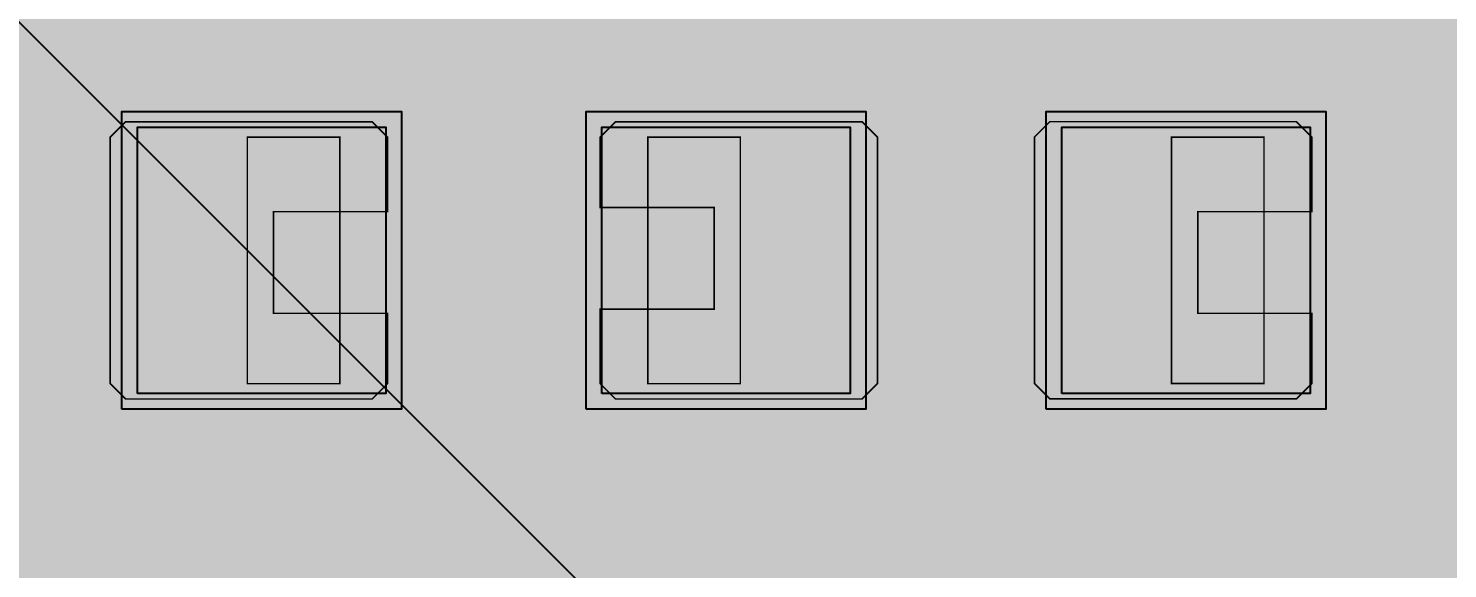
# Model space of a CAD drawing. Header units: millimetres. Extents: x -29 to 68.7, y -13.3 to 46.
# Drawn here: x 13.465 to 18.072, y 20.245 to 21.998 of the extents above; entities that cross this region are included whole.
import ezdxf

# ---------------------------------------------------------------- set-up
doc = ezdxf.new("R2010")
doc.units = ezdxf.units.MM
doc.header["$MEASUREMENT"] = 0
for name, color, linetype, true_color in [('Bottom-Layer', 7, 'Continuous', 0x0000ff), ('Component-Marking-Layer', 7, 'Continuous', 0x66ffcc), ('Component-Shape-Layer', 7, 'Continuous', 0x00cccc), ('Inner1', 7, 'Continuous', 0x999966), ('Inner2', 7, 'Continuous', 0x008000), ('Pin-Soldering-Layer', 7, 'Continuous', 0xcc9999), ('Top-Layer', 7, 'Continuous', 0xff0000), ('Top-Paste-Mask-Layer', 7, 'Continuous', 0x808080), ('Top-Silkscreen-Layer', 7, 'Continuous', 0xffcc00), ('Top-Solder-Mask-Layer', 7, 'Continuous', 0x800080)]:
    doc.layers.add(name, color=color, linetype=linetype, true_color=true_color)

msp = doc.modelspace()

# ---------------------------------------------------------------- hatches: boundary and pattern name
at = {"layer": 'Bottom-Layer'}
msp.add_hatch(color=256, dxfattribs=at).paths.add_polyline_path([(4.985098257861302, 4.985098257861302), (4.411273596485969, 5.426836558276926), (3.7435443644042454, 5.7070956182199595), (3.0263406797366175, 5.807227245370312), (2.307384647335205, 5.720568768980415), (1.6345149717351406, 5.452886368149756), (1.0525038116651988, 5.021991395319207), (0.6000776798298316, 4.456555224483729), (0.30734061468123025, 3.794201483085085), (0.30734061468122964, 24.205854397026684), (0.6000776798298312, 23.543500655628037), (1.0525038116651988, 22.978064484792558), (1.6345149717351402, 22.547169511962007), (2.307384647335204, 22.27948711113135), (3.0263406797366206, 22.192828634741453), (3.7435443644042494, 22.292960261891803), (4.411273596485971, 22.573219321834838), (4.985098257861304, 23.014957622250463), (5.426836558276928, 23.588782283625797), (5.7070956182199595, 24.256511515707523), (5.80722724537031, 24.97371520037515), (5.720568768980412, 25.692671232776565), (5.452886368149749, 26.365540908376627), (5.021991395319198, 26.94755206844657), (4.456555224483718, 27.399978200281936), (3.7942014830850663, 27.692715265430536), (8.705263677228285, 27.692715265430536), (8.531223209924825, 27.437352467186724), (8.53786426574143, 27.128392697372337), (8.722716903352671, 26.880744266417718), (9.01703073406147, 26.78651257302515), (9.311344564770266, 26.880744266417718), (9.49619720238151, 27.128392697372337), (9.502838258198116, 27.437352467186724), (9.328797790894654, 27.692715265430536), (39.20588233708258, 27.692715265430536), (38.54352811596471, 27.39997790913344), (37.97809164628019, 26.9475512601005), (37.547196633178714, 26.365539437463934), (37.2795144973991, 25.6926690575326), (37.19285660111973, 24.973712394710073), (37.29298909370187, 24.256508269001255), (37.57324923657311, 23.588778887947626), (38.01498873669625, 23.014954447865623), (38.588814589557664, 22.573216782964447), (39.256544866942896, 22.292958775643474), (39.97374931289429, 22.19282857684205), (40.69270569856169, 22.27948877250619), (41.365575222381864, 22.54717306027535), (41.94758566691623, 22.978069934779427), (42.400010507553766, 23.543507851423307), (42.69274574549149, 24.205863008777733), (42.6927457454915, 3.794192871334001), (42.40001050755378, 4.456548028688433), (41.94758566691625, 5.0219859453323155), (41.36557522238189, 5.452882819836398), (40.69270569856171, 5.72056710760556), (39.97374931289432, 5.807227303269707), (39.25654486694292, 5.707097104468292), (38.588814589557686, 5.426839097147328), (38.014988736696274, 4.985101432246156), (37.573249236573126, 4.411276992164153), (37.29298909370188, 3.7435476111105284), (37.19285660111973, 3.0263434854017057), (37.27951449739909, 2.3073868225791783), (37.5471966331787, 1.6345164426478431), (37.97809164628018, 1.0525046200112707), (38.5435281159647, 0.600077970978328), (39.20588233708256, 0.3073406146812289), (3.794201483085082, 0.30734061468122914), (4.456555224483727, 0.6000776798298316), (5.021991395319207, 1.0525038116651992), (5.452886368149756, 1.6345149717351424), (5.720568768980415, 2.3073846473352067), (5.807227245370311, 3.026340679736621), (5.707095618219958, 3.74354436440425), (5.426836558276924, 4.411273596485974)])
at = {"layer": 'Component-Marking-Layer'}
for points in [[(14.116052832105666, 20.84505969011938, 1), (14.235991871983746, 20.84505969011938, 1)], [(14.116052832105666, 20.84505969011938, 1), (14.235991871983746, 20.84505969011938, 1)], [(17.115570231140463, 20.845364490728986, 1), (17.23550927101854, 20.845364490728986, 1)], [(17.115570231140463, 20.845364490728986, 1), (17.23550927101854, 20.845364490728986, 1)]]:
    msp.add_hatch(color=256, dxfattribs=at).paths.add_polyline_path(points)
at = {"layer": 'Inner1'}
msp.add_hatch(color=256, dxfattribs=at).paths.add_polyline_path([(4.985098257861304, 23.014957622250463), (5.426836558276928, 23.588782283625797), (5.7070956182199595, 24.256511515707523), (5.80722724537031, 24.97371520037515), (5.720568768980412, 25.692671232776565), (5.452886368149749, 26.365540908376627), (5.021991395319198, 26.94755206844657), (4.456555224483718, 27.399978200281936), (3.7942014830850663, 27.692715265430536), (8.705263677228285, 27.692715265430536), (8.531223209924825, 27.437352467186724), (8.53786426574143, 27.128392697372337), (8.722716903352671, 26.880744266417718), (9.01703073406147, 26.78651257302515), (9.311344564770266, 26.880744266417718), (9.49619720238151, 27.128392697372337), (9.502838258198116, 27.437352467186724), (9.328797790894654, 27.692715265430536), (39.20588233708258, 27.692715265430536), (38.54352811596471, 27.39997790913344), (37.97809164628019, 26.9475512601005), (37.547196633178714, 26.365539437463934), (37.2795144973991, 25.6926690575326), (37.19285660111973, 24.973712394710073), (37.29298909370187, 24.256508269001255), (37.57324923657311, 23.588778887947626), (38.01498873669625, 23.014954447865623), (38.588814589557664, 22.573216782964447), (39.256544866942896, 22.292958775643474), (39.97374931289429, 22.19282857684205), (40.69270569856169, 22.27948877250619), (41.365575222381864, 22.54717306027535), (41.94758566691623, 22.978069934779427), (42.400010507553766, 23.543507851423307), (42.69274574549149, 24.205863008777733), (42.6927457454915, 3.794192871334001), (42.40001050755378, 4.456548028688433), (41.94758566691625, 5.0219859453323155), (41.36557522238189, 5.452882819836398), (40.69270569856171, 5.72056710760556), (39.97374931289432, 5.807227303269707), (39.25654486694292, 5.707097104468292), (38.588814589557686, 5.426839097147328), (38.014988736696274, 4.985101432246156), (37.573249236573126, 4.411276992164153), (37.29298909370188, 3.7435476111105284), (37.19285660111973, 3.0263434854017057), (37.27951449739909, 2.3073868225791783), (37.5471966331787, 1.6345164426478431), (37.97809164628018, 1.0525046200112707), (38.5435281159647, 0.600077970978328), (39.20588233708256, 0.3073406146812289), (3.794201483085082, 0.30734061468122914), (4.456555224483727, 0.6000776798298316), (5.021991395319207, 1.0525038116651992), (5.452886368149756, 1.6345149717351424), (5.720568768980415, 2.3073846473352067), (5.807227245370311, 3.026340679736621), (5.707095618219958, 3.74354436440425), (5.426836558276924, 4.411273596485974), (4.985098257861302, 4.985098257861302), (4.411273596485969, 5.426836558276926), (3.7435443644042454, 5.7070956182199595), (3.0263406797366175, 5.807227245370312), (2.307384647335205, 5.720568768980415), (1.6345149717351406, 5.452886368149756), (1.0525038116651988, 5.021991395319207), (0.6000776798298316, 4.456555224483729), (0.30734061468123025, 3.794201483085085), (0.30734061468122964, 24.205854397026684), (0.6000776798298312, 23.543500655628037), (1.0525038116651988, 22.978064484792558), (1.6345149717351402, 22.547169511962007), (2.307384647335204, 22.27948711113135), (3.0263406797366206, 22.192828634741453), (3.7435443644042494, 22.292960261891803), (4.411273596485971, 22.573219321834838)])
at = {"layer": 'Inner2'}
msp.add_hatch(color=256, dxfattribs=at).paths.add_polyline_path([(16.962387524263203, 24.539801879604074), (18.124915645108974, 23.377273758757923), (17.90733010966906, 23.192600483210338), (17.797117367235828, 22.929349964997193), (17.818233031039085, 22.644741791052216), (17.96608744416627, 22.400637804085672), (18.208543277874806, 22.250095940689334), (18.492900834748557, 22.225837668225324), (18.757352745684337, 22.333135714510238), (18.944418291516648, 22.54866799862704), (19.230286111929907, 22.49493275377369), (19.49860459283636, 22.607240723621448), (19.660962700892878, 22.848586392808993), (19.66386338268583, 23.13944627889233), (20.22121408746912, 23.13944627889233), (20.22968628757818, 22.831696173587016), (20.414733945711088, 22.58564888197493), (20.708051816103637, 22.492125984251974), (21.001369686496183, 22.58564888197493), (21.186417344629096, 22.831696173587016), (21.194889544738153, 23.13944627889233), (33.57571362019299, 23.13944627889233), (36.36021588713393, 20.354944011950717), (36.36021588713393, 18.0856235712474), (29.961528000778056, 18.0856235712474), (29.731945673324553, 18.199553240245617), (29.475648941864687, 18.199553240245617), (29.246066614411184, 18.0856235712474), (27.167522412766882, 18.0856235712474), (26.999889422858182, 18.18120830729638), (26.809791719583444, 18.214376428752857), (24.622094342126022, 18.214376428752857), (24.092954867911928, 18.743515902966863), (24.049141630877553, 18.818744743989463), (23.99309830542725, 18.885363989958666), (23.926479059458035, 18.94140731540896), (23.851250218435432, 18.985220552443327), (22.636612322193102, 20.19985844868546), (22.603650844029886, 20.22188260426836), (22.564770129540168, 20.229616459232922), (15.367712833363113, 20.229616459232922), (12.535088319145197, 23.06224097345051), (12.502126840981983, 23.08426512903341), (12.463246126492264, 23.091998983997975), (9.76270902335516, 23.091998983997975), (9.568224536449081, 23.286483470904052), (9.568224536449081, 24.345317392697687), (9.762709023355159, 24.539801879603765)])
at = {"layer": 'Pin-Soldering-Layer'}
for points in [[(14.176123952247906, 20.845110490220982), (14.176123952247906, 21.645110490220983), (14.476123952247907, 21.645110490220983), (14.476123952247907, 20.845110490220982)], [(14.176123952247906, 20.845110490220982), (14.176123952247906, 21.645110490220983), (14.476123952247907, 21.645110490220983), (14.476123952247907, 20.845110490220982)], [(15.776123952247906, 20.845110490220982), (15.776123952247906, 21.645110490220983), (15.476123952247907, 21.645110490220983), (15.476123952247907, 20.845110490220982)], [(15.776123952247906, 20.845110490220982), (15.776123952247906, 21.645110490220983), (15.476123952247907, 21.645110490220983), (15.476123952247907, 20.845110490220982)], [(17.175641351282703, 20.845415290830587), (17.175641351282703, 21.645415290830584), (17.475641351282704, 21.645415290830584), (17.475641351282704, 20.845415290830587)], [(17.175641351282703, 20.845415290830587), (17.175641351282703, 21.645415290830584), (17.475641351282704, 21.645415290830584), (17.475641351282704, 20.845415290830587)]]:
    msp.add_hatch(color=256, dxfattribs=at).paths.add_polyline_path(points)
at = {"layer": 'Top-Layer'}
for points in [[(4.985098257861304, 23.014957622250463), (5.426836558276928, 23.588782283625797), (5.7070956182199595, 24.256511515707523), (5.80722724537031, 24.97371520037515), (5.720568768980412, 25.692671232776565), (5.452886368149749, 26.365540908376627), (5.021991395319198, 26.94755206844657), (4.456555224483718, 27.399978200281936), (3.7942014830850663, 27.692715265430536), (8.705263677228285, 27.692715265430536), (8.555384935266376, 27.502192088417903), (8.511152858912775, 27.263851488241343), (8.582689865379733, 27.032237207643583), (8.582689865379733, 26.99098689444527), (8.366871189739662, 26.900154445694316), (8.277673355346712, 26.683655067310134), (8.277673355346712, 25.87717805435611), (8.367691337252802, 25.659855421580975), (8.58501397002794, 25.56983743967488), (9.449022098044198, 25.569837439674885), (9.666344730819336, 25.659855421580975), (9.756362712725426, 25.87717805435611), (9.756362712725426, 26.683655067310134), (9.66717382466013, 26.90014543108442), (9.451371602743208, 26.990986701315332), (9.451371602743208, 27.032237207643583), (9.522908609210164, 27.263851488241343), (9.478676532856563, 27.502192088417903), (9.328797790894654, 27.692715265430536), (39.20588233708258, 27.692715265430536), (38.54352811596471, 27.39997790913344), (37.97809164628019, 26.9475512601005), (37.547196633178714, 26.365539437463934), (37.2795144973991, 25.6926690575326), (37.19285660111973, 24.973712394710073), (37.29298909370187, 24.256508269001255), (37.57324923657311, 23.588778887947626), (38.01498873669625, 23.014954447865623), (38.588814589557664, 22.573216782964447), (39.256544866942896, 22.292958775643474), (39.97374931289429, 22.19282857684205), (40.69270569856169, 22.27948877250619), (41.365575222381864, 22.54717306027535), (41.94758566691623, 22.978069934779427), (42.400010507553766, 23.543507851423307), (42.69274574549149, 24.205863008777733), (42.6927457454915, 3.794192871334001), (42.40001050755378, 4.456548028688433), (41.94758566691625, 5.0219859453323155), (41.36557522238189, 5.452882819836398), (40.69270569856171, 5.72056710760556), (39.97374931289432, 5.807227303269707), (39.25654486694292, 5.707097104468292), (38.588814589557686, 5.426839097147328), (38.014988736696274, 4.985101432246156), (37.573249236573126, 4.411276992164153), (37.29298909370188, 3.7435476111105284), (37.19285660111973, 3.0263434854017057), (37.27951449739909, 2.3073868225791783), (37.5471966331787, 1.6345164426478431), (37.97809164628018, 1.0525046200112707), (38.5435281159647, 0.600077970978328), (39.20588233708256, 0.3073406146812289), (3.794201483085082, 0.30734061468122914), (4.456555224483727, 0.6000776798298316), (5.021991395319207, 1.0525038116651992), (5.452886368149756, 1.6345149717351424), (5.720568768980415, 2.3073846473352067), (5.807227245370311, 3.026340679736621), (5.707095618219958, 3.74354436440425), (5.426836558276924, 4.411273596485974), (4.985098257861302, 4.985098257861302), (4.411273596485969, 5.426836558276926), (3.7435443644042454, 5.7070956182199595), (3.0263406797366175, 5.807227245370312), (2.307384647335205, 5.720568768980415), (1.6345149717351406, 5.452886368149756), (1.0525038116651988, 5.021991395319207), (0.6000776798298316, 4.456555224483729), (0.30734061468123025, 3.794201483085085), (0.30734061468122964, 24.205854397026684), (0.6000776798298312, 23.543500655628037), (1.0525038116651988, 22.978064484792558), (1.6345149717351402, 22.547169511962007), (2.307384647335204, 22.27948711113135), (3.0263406797366206, 22.192828634741453), (3.7435443644042494, 22.292960261891803), (4.411273596485971, 22.573219321834838)], [(18.5266948469635, 21.984759969519942), (18.325768351536706, 21.984759969519942), (18.108445718761566, 21.894741987613852), (18.018427736855475, 21.677419354838715), (18.01842773685548, 20.813411226822456), (18.108445718761566, 20.59608859404732), (18.325768351536706, 20.50607061214123), (19.13224536449073, 20.50607061214123), (19.349567997265865, 20.59608859404732), (19.43958597917196, 20.813411226822456), (19.439585979171955, 21.677419354838715), (19.436140838130047, 21.723308291786186), (19.42588265176531, 21.768168442738602), (19.42588265176531, 21.97493655268416), (19.483324690612232, 22.261217262174654), (19.37326563668796, 22.531667326146852), (19.59475575277347, 22.712015779222263), (19.68352390760178, 22.983499942183276), (19.611366522733046, 23.2598633765576), (19.611366522733046, 23.3011136897559), (19.827185198373115, 23.391946138506857), (19.916383032766067, 23.608445516891038), (19.916383032766063, 24.41492252984506), (19.826365050859977, 24.6322451626202), (19.60904241808484, 24.722263144526295), (18.74503429006858, 24.722263144526295), (18.527711657293445, 24.632245162620205), (18.437693675387354, 24.414922529845065), (18.437693675387354, 23.60844551689104), (18.526882563452652, 23.391955153116754), (18.742684785369573, 23.301113882885844), (18.742684785369573, 23.2598633765576), (18.67149402576629, 22.964013163140987), (18.782601775046867, 22.680727898643607), (18.56818253889489, 22.510414170911876), (18.473681694792887, 22.253408402202528)], [(15.251587503175008, 21.975248119543796), (15.083964589036084, 21.866205991135025), (15.018910337820676, 21.67711455422911), (15.018910337820676, 20.813106426212855), (15.108928319726768, 20.595783793437715), (15.326250952501907, 20.505765811531624), (16.13272796545593, 20.505765811531624), (16.34466760879212, 20.590530953585777), (16.43970051662944, 20.798069596139193), (16.51207986903277, 20.798069596139193), (16.60720822389508, 20.590730559007486), (16.819037338074683, 20.50607061214123), (17.625514351028706, 20.50607061214123), (17.842836983803842, 20.59608859404732), (17.932854965709936, 20.813411226822456), (17.932854965709932, 21.677419354838715), (17.842836983803842, 21.894741987613852), (17.625514351028706, 21.984759969519942), (16.819037338074683, 21.984759969519942), (16.606987223194203, 21.89988958253629), (16.51205000813987, 21.692151384302772), (16.43970051662944, 21.692151384302772), (16.349307691486274, 21.895177562796036), (16.14566929133858, 21.98418258499271), (16.14566929133858, 22.63813709557466), (16.24325449977844, 22.74825321148387), (16.278473456946912, 22.891109982219966), (16.278473456946912, 23.171120142240284), (16.188455475040826, 23.38844277501542), (15.971132842265686, 23.478460756921514), (15.426123952247904, 23.47846075692151), (15.208801319472766, 23.38844277501542), (15.118783337566677, 23.171120142240284), (15.118783337566676, 22.891109982219966), (15.154002294735148, 22.74825321148387), (15.251587503175008, 22.63813709557466)], [(13.819519939039878, 20.813106426212855), (13.819519939039878, 21.67711455422911), (14.625996951993905, 21.67711455422911), (14.625996951993905, 20.813106426212855)], [(15.326250952501907, 20.813106426212855), (15.326250952501907, 21.67711455422911), (16.13272796545593, 21.67711455422911), (16.13272796545593, 20.813106426212855)], [(16.819037338074683, 20.813411226822456), (16.819037338074683, 21.677419354838715), (17.625514351028706, 21.677419354838715), (17.625514351028706, 20.813411226822456)]]:
    msp.add_hatch(color=256, dxfattribs=at).paths.add_polyline_path(points)
at = {"layer": 'Top-Paste-Mask-Layer'}
for points in [[(13.781102362204726, 20.79512319024638), (14.581102362204726, 20.79512319024638), (14.631115062230126, 20.84513589027178), (14.631115062230126, 21.073101346202694), (14.261112522225046, 21.073101346202694), (14.261112522225046, 21.403098806197615), (14.631115062230126, 21.403098806197615), (14.631115062230126, 21.64513589027178), (14.581102362204726, 21.69512319024638), (13.781102362204726, 21.69512319024638), (13.731115062230126, 21.64513589027178), (13.731115062230126, 20.84513589027178)], [(13.781102362204726, 20.79512319024638), (14.581102362204726, 20.79512319024638), (14.631115062230126, 20.84513589027178), (14.631115062230126, 21.073101346202694), (14.261112522225046, 21.073101346202694), (14.261112522225046, 21.403098806197615), (14.631115062230126, 21.403098806197615), (14.631115062230126, 21.64513589027178), (14.581102362204726, 21.69512319024638), (13.781102362204726, 21.69512319024638), (13.731115062230126, 21.64513589027178), (13.731115062230126, 20.84513589027178)], [(16.171145542291086, 21.695097790195582), (15.371145542291085, 21.695097790195582), (15.321132842265687, 21.645085090170184), (15.321132842265687, 21.41711963423927), (15.691135382270765, 21.41711963423927), (15.691135382270765, 21.08712217424435), (15.321132842265687, 21.08712217424435), (15.321132842265687, 20.845085090170183), (15.371145542291085, 20.795097790195584), (16.171145542291086, 20.795097790195584), (16.221132842265686, 20.845085090170183), (16.221132842265686, 21.645085090170184)], [(16.171145542291086, 21.695097790195582), (15.371145542291085, 21.695097790195582), (15.321132842265687, 21.645085090170184), (15.321132842265687, 21.41711963423927), (15.691135382270765, 21.41711963423927), (15.691135382270765, 21.08712217424435), (15.321132842265687, 21.08712217424435), (15.321132842265687, 20.845085090170183), (15.371145542291085, 20.795097790195584), (16.171145542291086, 20.795097790195584), (16.221132842265686, 20.845085090170183), (16.221132842265686, 21.645085090170184)], [(16.780619761239524, 20.795427990855984), (17.580619761239525, 20.795427990855984), (17.630632461264923, 20.845440690881386), (17.630632461264923, 21.0734061468123), (17.260629921259845, 21.0734061468123), (17.260629921259845, 21.403403606807217), (17.630632461264923, 21.403403606807217), (17.630632461264923, 21.645440690881387), (17.580619761239525, 21.695427990855986), (16.780619761239524, 21.695427990855986), (16.730632461264925, 21.645440690881387), (16.730632461264925, 20.845440690881386)], [(16.780619761239524, 20.795427990855984), (17.580619761239525, 20.795427990855984), (17.630632461264923, 20.845440690881386), (17.630632461264923, 21.0734061468123), (17.260629921259845, 21.0734061468123), (17.260629921259845, 21.403403606807217), (17.630632461264923, 21.403403606807217), (17.630632461264923, 21.645440690881387), (17.580619761239525, 21.695427990855986), (16.780619761239524, 21.695427990855986), (16.730632461264925, 21.645440690881387), (16.730632461264925, 20.845440690881386)]]:
    msp.add_hatch(color=256, dxfattribs=at).paths.add_polyline_path(points)
at = {"layer": 'Top-Solder-Mask-Layer'}
for points in [[(13.768719837439676, 20.76230632461265), (13.768719837439676, 21.727914655829313), (14.67679705359411, 21.727914655829313), (14.67679705359411, 20.76230632461265)], [(15.275450850901702, 20.76230632461265), (15.275450850901702, 21.727914655829313), (16.183528067056137, 21.727914655829313), (16.183528067056137, 20.76230632461265)], [(16.768237236474477, 20.762611125222254), (16.768237236474477, 21.728219456438918), (17.676314452628908, 21.728219456438918), (17.676314452628908, 20.762611125222254)]]:
    msp.add_hatch(color=256, dxfattribs=at).paths.add_polyline_path(points)

# ---------------------------------------------------------------- linework, layer by layer
at = {"layer": 'Component-Marking-Layer', "const_width": 0.1290325161295484}
msp.add_lwpolyline([(14.116052832105666, 20.84505969011938, 1), (14.235991871983746, 20.84505969011938, 1)], format="xyb", close=True, dxfattribs=at)
msp.add_lwpolyline([(14.116052832105666, 20.84505969011938, 1), (14.235991871983746, 20.84505969011938, 1)], format="xyb", close=True, dxfattribs=at)
msp.add_lwpolyline([(17.115570231140463, 20.845364490741606, 1), (17.23550927101854, 20.845364490727647), (17.23550927101854, 20.845364490716367, 1), (17.115570231140463, 20.845364490730326)], format="xyb", dxfattribs=at)
msp.add_lwpolyline([(17.115570231140463, 20.845364490741606, 1), (17.23550927101854, 20.845364490727647), (17.23550927101854, 20.845364490716367, 1), (17.115570231140463, 20.845364490730326)], format="xyb", dxfattribs=at)
at = {"layer": 'Component-Shape-Layer', "const_width": 0.05080010160020321}
for points in [[(14.176123952247906, 20.845110490220982), (14.176123952247906, 21.645110490220983), (15.776123952247906, 21.645110490220983), (15.776123952247906, 20.845110490220982)], [(14.176123952247906, 20.845110490220982), (14.176123952247906, 21.645110490220983), (15.776123952247906, 21.645110490220983), (15.776123952247906, 20.845110490220982)], [(17.175641351282703, 20.845415290830587), (17.175641351282703, 21.645415290830584), (18.775641351282708, 21.645415290830584), (18.775641351282708, 20.845415290830587)], [(17.175641351282703, 20.845415290830587), (17.175641351282703, 21.645415290830584), (18.775641351282708, 21.645415290830584), (18.775641351282708, 20.845415290830587)]]:
    msp.add_lwpolyline(points, close=True, dxfattribs=at)
at = {"layer": 'Inner1', "const_width": 0.12700025400050802}
for points in [[(16.07315214630429, 20.502921005842015), (18.401320802641607, 22.831089662179327)], [(15.433769367538739, 20.502921005842015), (12.817119634239269, 20.502921005842015)], [(16.543065786131578, 19.393624587249178), (15.433769367538739, 20.502921005842015)], [(15.433769367538739, 20.502921005842015), (16.07315214630429, 20.502921005842015)]]:
    msp.add_lwpolyline(points, dxfattribs=at)
at = {"layer": 'Inner2', "const_width": 0.005080010160020321}
msp.add_lwpolyline([(9.720624841249684, 24.641402082804166), (9.466624333248667, 24.387401574803153), (9.466624333248667, 23.24439928879858), (9.720624841249684, 22.990398780797562), (12.463246126492255, 22.990398780797562), (15.325628651257306, 20.128016256032513), (22.564770129540264, 20.128016256032513), (24.70876301752604, 17.98402336804674), (36.461816103632216, 17.98402336804674), (36.461816103632216, 20.39702819405639), (33.61779781559564, 23.241046482092965), (18.404828549657104, 23.241046482092965), (17.0044729489459, 24.641402082804166)], close=True, dxfattribs=at)
at = {"layer": 'Inner2', "const_width": 0.05080010160020321}
msp.add_lwpolyline([(22.564770129540168, 20.229616459232922), (15.367712833363113, 20.229616459232922), (12.535088319145197, 23.06224097345051)], dxfattribs=at)
at = {"layer": 'Pin-Soldering-Layer', "const_width": 0.005080010160020321}
for points in [[(14.176123952247906, 20.845110490220982), (14.176123952247906, 21.645110490220983), (14.476123952247907, 21.645110490220983), (14.476123952247907, 20.845110490220982)], [(14.176123952247906, 20.845110490220982), (14.176123952247906, 21.645110490220983), (14.476123952247907, 21.645110490220983), (14.476123952247907, 20.845110490220982)], [(15.776123952247906, 20.845110490220982), (15.776123952247906, 21.645110490220983), (15.476123952247907, 21.645110490220983), (15.476123952247907, 20.845110490220982)], [(15.776123952247906, 20.845110490220982), (15.776123952247906, 21.645110490220983), (15.476123952247907, 21.645110490220983), (15.476123952247907, 20.845110490220982)], [(17.175641351282703, 20.845415290830587), (17.175641351282703, 21.645415290830584), (17.475641351282704, 21.645415290830584), (17.475641351282704, 20.845415290830587)], [(17.175641351282703, 20.845415290830587), (17.175641351282703, 21.645415290830584), (17.475641351282704, 21.645415290830584), (17.475641351282704, 20.845415290830587)]]:
    msp.add_lwpolyline(points, close=True, dxfattribs=at)
at = {"layer": 'Top-Layer'}
for points, const_width in [([(15.054635509271021, 22.076987553975112), (15.054635509271021, 23.24439928879858)], 0.27940055880111764), ([(15.698628397256796, 23.03111506223013), (15.698628397256796, 21.275971551943105)], 0.27940055880111764), ([(15.251587503175008, 22.63813709557466), (15.251587503175008, 21.975248119543796), (15.083964589036084, 21.866205991135025), (15.018910337820676, 21.67711455422911), (15.018910337820676, 20.813106426212855), (15.108928319726768, 20.595783793437715), (15.326250952501907, 20.505765811531624), (16.13272796545593, 20.505765811531624), (16.34466760879212, 20.590530953585777), (16.43970051662944, 20.798069596139193), (16.51207986903277, 20.798069596139193), (16.60720822389508, 20.590730559007486), (16.819037338074683, 20.50607061214123), (17.625514351028706, 20.50607061214123), (17.842836983803842, 20.59608859404732), (17.932854965709936, 20.813411226822456), (17.932854965709932, 21.677419354838715), (17.842836983803842, 21.894741987613852), (17.625514351028706, 21.984759969519942), (16.819037338074683, 21.984759969519942), (16.606987223194203, 21.89988958253629), (16.51205000813987, 21.692151384302772), (16.43970051662944, 21.692151384302772), (16.349307691486274, 21.895177562796036), (16.14566929133858, 21.98418258499271), (16.14566929133858, 22.63813709557466)], 0.05080010160020321), ([(14.222758445516893, 21.24511049022098), (15.054635509271021, 22.076987553975112)], 0.27940055880111764), ([(18.108445718761566, 21.894741987613852), (18.018427736855475, 21.677419354838715), (18.01842773685548, 20.813411226822456), (18.108445718761566, 20.59608859404732)], 0.05080010160020321), ([(15.698628397256796, 21.275971551943105), (15.72948945897892, 21.24511049022098)], 0.27940055880111764), ([(15.72948945897892, 21.24511049022098), (17.221971043942087, 21.24511049022098)], 0.27940055880111764)]:
    msp.add_lwpolyline(points, dxfattribs=dict(at, const_width=const_width))
for points in [[(13.819519939039878, 20.813106426212855), (13.819519939039878, 21.67711455422911), (14.625996951993905, 21.67711455422911), (14.625996951993905, 20.813106426212855)], [(15.326250952501907, 20.813106426212855), (15.326250952501907, 21.67711455422911), (16.13272796545593, 21.67711455422911), (16.13272796545593, 20.813106426212855)], [(16.819037338074683, 20.813411226822456), (16.819037338074683, 21.677419354838715), (17.625514351028706, 21.677419354838715), (17.625514351028706, 20.813411226822456)]]:
    msp.add_lwpolyline(points, close=True, dxfattribs=at)
at = {"layer": 'Top-Paste-Mask-Layer', "const_width": 0.005080010160020321}
for points in [[(13.781102362204726, 20.79512319024638), (14.581102362204726, 20.79512319024638), (14.631115062230126, 20.84513589027178), (14.631115062230126, 21.073101346202694), (14.261112522225046, 21.073101346202694), (14.261112522225046, 21.403098806197615), (14.631115062230126, 21.403098806197615), (14.631115062230126, 21.64513589027178), (14.581102362204726, 21.69512319024638), (13.781102362204726, 21.69512319024638), (13.731115062230126, 21.64513589027178), (13.731115062230126, 20.84513589027178)], [(13.781102362204726, 20.79512319024638), (14.581102362204726, 20.79512319024638), (14.631115062230126, 20.84513589027178), (14.631115062230126, 21.073101346202694), (14.261112522225046, 21.073101346202694), (14.261112522225046, 21.403098806197615), (14.631115062230126, 21.403098806197615), (14.631115062230126, 21.64513589027178), (14.581102362204726, 21.69512319024638), (13.781102362204726, 21.69512319024638), (13.731115062230126, 21.64513589027178), (13.731115062230126, 20.84513589027178)], [(16.171145542291086, 21.695097790195582), (15.371145542291085, 21.695097790195582), (15.321132842265687, 21.645085090170184), (15.321132842265687, 21.41711963423927), (15.691135382270765, 21.41711963423927), (15.691135382270765, 21.08712217424435), (15.321132842265687, 21.08712217424435), (15.321132842265687, 20.845085090170183), (15.371145542291085, 20.795097790195584), (16.171145542291086, 20.795097790195584), (16.221132842265686, 20.845085090170183), (16.221132842265686, 21.645085090170184)], [(16.171145542291086, 21.695097790195582), (15.371145542291085, 21.695097790195582), (15.321132842265687, 21.645085090170184), (15.321132842265687, 21.41711963423927), (15.691135382270765, 21.41711963423927), (15.691135382270765, 21.08712217424435), (15.321132842265687, 21.08712217424435), (15.321132842265687, 20.845085090170183), (15.371145542291085, 20.795097790195584), (16.171145542291086, 20.795097790195584), (16.221132842265686, 20.845085090170183), (16.221132842265686, 21.645085090170184)], [(16.780619761239524, 20.795427990855984), (17.580619761239525, 20.795427990855984), (17.630632461264923, 20.845440690881386), (17.630632461264923, 21.0734061468123), (17.260629921259845, 21.0734061468123), (17.260629921259845, 21.403403606807217), (17.630632461264923, 21.403403606807217), (17.630632461264923, 21.645440690881387), (17.580619761239525, 21.695427990855986), (16.780619761239524, 21.695427990855986), (16.730632461264925, 21.645440690881387), (16.730632461264925, 20.845440690881386)], [(16.780619761239524, 20.795427990855984), (17.580619761239525, 20.795427990855984), (17.630632461264923, 20.845440690881386), (17.630632461264923, 21.0734061468123), (17.260629921259845, 21.0734061468123), (17.260629921259845, 21.403403606807217), (17.630632461264923, 21.403403606807217), (17.630632461264923, 21.645440690881387), (17.580619761239525, 21.695427990855986), (16.780619761239524, 21.695427990855986), (16.730632461264925, 21.645440690881387), (16.730632461264925, 20.845440690881386)]]:
    msp.add_lwpolyline(points, close=True, dxfattribs=at)
at = {"layer": 'Top-Silkscreen-Layer', "const_width": 0.15240030480060962}
for points in [[(13.591033782067566, 20.58450596901194), (13.591033782067566, 21.905715011430026)], [(13.591033782067566, 21.905715011430026), (14.549911099822202, 21.905715011430026)], [(13.591033782067566, 20.58450596901194), (13.591033782067566, 21.905715011430026)], [(13.591033782067566, 21.905715011430026), (14.549911099822202, 21.905715011430026)], [(16.361214122428247, 21.905715011430026), (15.40233680467361, 21.905715011430026)], [(16.361214122428247, 21.905715011430026), (15.40233680467361, 21.905715011430026)], [(16.361214122428247, 20.58450596901194), (16.361214122428247, 21.905715011430026)], [(16.361214122428247, 20.58450596901194), (16.361214122428247, 21.905715011430026)], [(16.590551181102363, 20.58481076962154), (16.590551181102363, 21.90601981203963)], [(16.590551181102363, 21.90601981203963), (17.549428498857, 21.90601981203963)], [(16.590551181102363, 20.58481076962154), (16.590551181102363, 21.90601981203963)], [(16.590551181102363, 21.90601981203963), (17.549428498857, 21.90601981203963)], [(14.549911099822202, 20.58450596901194), (13.591033782067566, 20.58450596901194)], [(14.549911099822202, 20.58450596901194), (13.591033782067566, 20.58450596901194)], [(15.40233680467361, 20.58450596901194), (16.361214122428247, 20.58450596901194)], [(15.40233680467361, 20.58450596901194), (16.361214122428247, 20.58450596901194)], [(17.549428498857, 20.58481076962154), (16.590551181102363, 20.58481076962154)], [(17.549428498857, 20.58481076962154), (16.590551181102363, 20.58481076962154)]]:
    msp.add_lwpolyline(points, dxfattribs=at)
at = {"layer": 'Top-Solder-Mask-Layer'}
for points in [[(13.768719837439676, 20.76230632461265), (13.768719837439676, 21.727914655829313), (14.67679705359411, 21.727914655829313), (14.67679705359411, 20.76230632461265)], [(15.275450850901702, 20.76230632461265), (15.275450850901702, 21.727914655829313), (16.183528067056137, 21.727914655829313), (16.183528067056137, 20.76230632461265)], [(16.768237236474477, 20.762611125222254), (16.768237236474477, 21.728219456438918), (17.676314452628908, 21.728219456438918), (17.676314452628908, 20.762611125222254)]]:
    msp.add_lwpolyline(points, close=True, dxfattribs=at)

doc.saveas('drawing.dxf')
